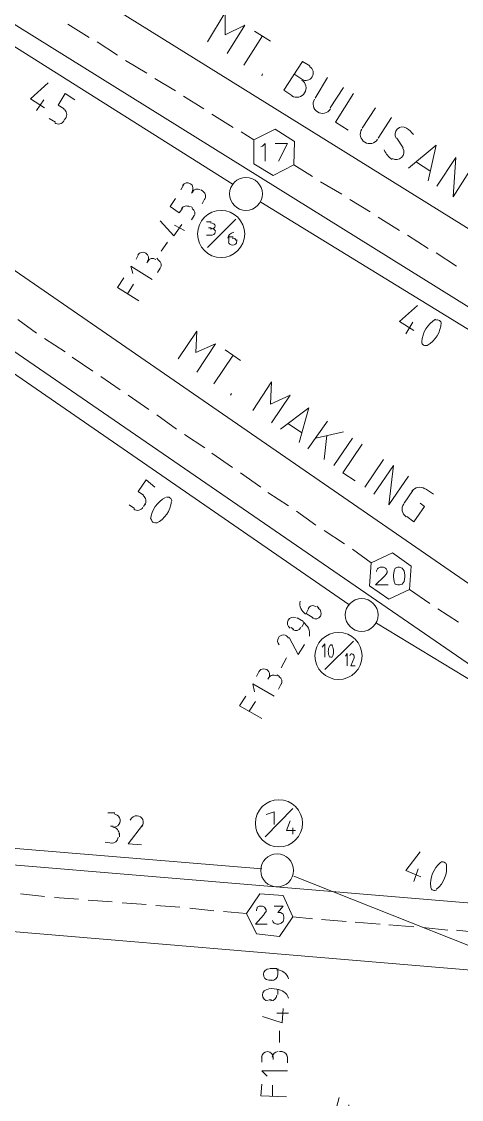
# Model space of a CAD drawing. Header units: millimetres. Extents: x 0.6 to 28.7, y 3.6 to 37.8.
# Drawn here: x 8.23 to 10.29, y 11.46 to 16.51 of the extents above; entities that cross this region are included whole.
import ezdxf

# ---------------------------------------------------------------- set-up
doc = ezdxf.new("R2010")
doc.units = ezdxf.units.MM
for name, color, linetype, true_color in [('PDF_Cable-565', 23, 'Continuous', 0xdd8a6e), ('PDF_STHC01', 8, 'Continuous', 0x808080), ('PDF_STLINE01', 8, 'Continuous', 0x808080), ('PDF_STPNUM01', 8, 'Continuous', 0x808080), ('PDF_STSYM01', 8, 'Continuous', 0x808080), ('PDF_STTEXT01', 8, 'Continuous', 0x808080)]:
    doc.layers.add(name, color=color, linetype=linetype, true_color=true_color)
for name, color, linetype in [('PDF_Passives-TapOffs', 7, 'Continuous'), ('PDF_RDFIN01', 4, 'Continuous'), ('PDF_RDTEXT01', 5, 'Continuous')]:
    doc.layers.add(name, color=color, linetype=linetype)

msp = doc.modelspace()

# ---------------------------------------------------------------- linework, layer by layer
at = {"layer": 'PDF_Cable-565', "lineweight": 13}
for points in [[(8.4465, 16.4947), (8.5465, 16.4321)], [(8.5841, 16.4113), (8.68, 16.3487)], [(8.7175, 16.3237), (8.8176, 16.2653)], [(8.8551, 16.2403), (8.951, 16.1819)], [(8.9885, 16.1569), (9.0844, 16.0985)], [(9.122, 16.0735), (9.2221, 16.011)], [(9.2596, 15.9901), (9.318, 15.9526)], [(9.5056, 15.8358), (9.5932, 15.7816)], [(9.6307, 15.7566), (9.7308, 15.6982)], [(9.7683, 15.6732), (9.8642, 15.6148)], [(9.9017, 15.5898), (10.0018, 15.5273)], [(10.0393, 15.5064), (10.1352, 15.4439)], [(10.1728, 15.423), (10.2687, 15.3605)], [(8.213, 15.1103), (8.3005, 15.0478)], [(8.338, 15.0227), (8.434, 14.9602)], [(8.4673, 14.9352), (8.5632, 14.8684)], [(8.6007, 14.8434), (8.6925, 14.7809)], [(8.73, 14.7559), (8.8259, 14.6891)], [(8.8634, 14.6641), (8.9552, 14.5974)], [(8.9927, 14.5724), (9.0886, 14.5098)], [(9.122, 14.4848), (9.2179, 14.4181)], [(9.2554, 14.3931), (9.3513, 14.3264)], [(9.3847, 14.3014), (9.4806, 14.2388)], [(9.5181, 14.2138), (9.6098, 14.1471)], [(9.6474, 14.122), (9.7433, 14.0595)], [(9.7808, 14.0345), (9.8684, 13.9719)], [(10.0477, 13.8468), (10.1436, 13.7801)], [(10.1811, 13.7551), (10.277, 13.6926)], [(8.2255, 12.4208), (8.338, 12.4082)], [(8.3839, 12.4041), (8.4965, 12.3957)], [(8.5424, 12.3916), (8.655, 12.3832)], [(8.7008, 12.3791), (8.8134, 12.3707)], [(8.8593, 12.3666), (8.9719, 12.3582)], [(9.0177, 12.354), (9.1303, 12.3415)], [(9.1762, 12.3374), (9.2846, 12.329)], [(9.5014, 12.3123), (9.5932, 12.304)], [(9.6349, 12.2998), (9.7516, 12.2915)], [(9.7933, 12.2873), (9.9101, 12.279)], [(9.9518, 12.2748), (10.0685, 12.2665)], [(10.1102, 12.2623), (10.227, 12.2498)], [(10.2687, 12.2498), (10.3854, 12.2373)]]:
    msp.add_lwpolyline(points, dxfattribs=at)
at = {"layer": 'PDF_Passives-TapOffs', "lineweight": 9}
for points in [[(9.5056, 15.8358), (9.5098, 15.9443), (9.418, 16.0026), (9.318, 15.9526), (9.318, 15.84), (9.4097, 15.7858)], [(10.0477, 13.8468), (10.056, 13.9553), (9.9685, 14.0178), (9.8684, 13.9719), (9.86, 13.8635), (9.9518, 13.801)], [(9.9935, 13.9511), (9.981, 13.9469), (9.9768, 13.9344), (9.9726, 13.9136), (9.9726, 13.9052), (9.9768, 13.8844), (9.981, 13.8719), (9.9935, 13.8677), (10.0018, 13.8677), (10.0143, 13.8719), (10.0227, 13.8844), (10.0268, 13.9052), (10.0268, 13.9136), (10.0227, 13.9344), (10.0143, 13.9469), (10.0018, 13.9511)], [(9.5014, 12.3123), (9.4556, 12.4124), (9.3471, 12.4208), (9.2846, 12.329), (9.3305, 12.2331), (9.4389, 12.2206)]]:
    msp.add_lwpolyline(points, close=True, dxfattribs=at)
for points in [[(9.418, 16.0026), (9.418, 16.0026)], [(9.318, 15.9526), (9.318, 15.9526)], [(9.3513, 15.9192), (9.3597, 15.9234), (9.3722, 15.9359), (9.3722, 15.8525)], [(9.4347, 15.8525), (9.4764, 15.9359), (9.418, 15.9359)], [(9.5098, 15.9443), (9.5098, 15.9443)], [(9.318, 15.84), (9.318, 15.84)], [(9.4097, 15.7858), (9.4097, 15.7858)], [(9.9685, 14.0178), (9.9685, 14.0178)], [(9.8684, 13.9719), (9.8684, 13.9719)], [(9.8934, 13.9302), (9.8934, 13.9344), (9.8976, 13.9427), (9.9017, 13.9469), (9.9101, 13.9511), (9.9268, 13.9511), (9.9351, 13.9469), (9.9393, 13.9427), (9.9434, 13.9344), (9.9434, 13.9261), (9.9393, 13.9177), (9.9309, 13.9094), (9.8892, 13.8677), (9.9476, 13.8677)], [(10.056, 13.9553), (10.056, 13.9553)], [(9.86, 13.8635), (9.86, 13.8635)], [(9.9518, 13.801), (9.9518, 13.801)], [(9.3471, 12.4208), (9.3471, 12.4208)], [(9.4556, 12.4124), (9.4556, 12.4124)], [(9.2846, 12.329), (9.2846, 12.329)], [(9.3305, 12.3415), (9.3305, 12.3457), (9.3346, 12.354), (9.3346, 12.3582), (9.343, 12.3624), (9.3597, 12.3624), (9.368, 12.3582), (9.3722, 12.354), (9.3763, 12.3457), (9.3763, 12.3374), (9.3722, 12.3332), (9.3638, 12.3207), (9.3263, 12.279), (9.3805, 12.279)], [(9.4139, 12.3624), (9.4556, 12.3624), (9.4305, 12.3332), (9.4431, 12.3332), (9.4514, 12.329), (9.4556, 12.3249), (9.4597, 12.3123), (9.4597, 12.304), (9.4556, 12.2915), (9.4472, 12.2832), (9.4347, 12.279), (9.4264, 12.279), (9.4139, 12.2832), (9.4097, 12.2873), (9.4055, 12.2957)], [(9.3305, 12.2331), (9.3305, 12.2331)], [(9.4389, 12.2206), (9.4389, 12.2206)]]:
    msp.add_lwpolyline(points, dxfattribs=at)
at = {"layer": 'PDF_RDFIN01', "lineweight": 0}
for points in [[(7.3206, 17.4037), (8.3464, 16.7657), (10.7274, 15.2854)], [(7.1705, 17.1327), (7.7584, 16.7657), (10.7149, 14.9268)], [(6.7035, 16.3696), (11.1193, 13.3256)], [(6.5575, 16.086), (11.0985, 12.967)], [(12.4495, 12.8127), (11.1569, 12.4166), (10.9692, 12.3707), (10.6565, 12.3499), (6.3157, 12.7126), (6.2907, 12.4041), (6.3907, 12.3957)], [(6.9787, 12.3457), (10.6523, 12.0371), (11.0192, 12.0622), (11.2403, 12.1205), (12.0534, 12.3707)]]:
    msp.add_lwpolyline(points, dxfattribs=at)
at = {"layer": 'PDF_RDTEXT01', "lineweight": 13}
for points in [[(9.1011, 16.4113), (9.1845, 16.5489), (9.1845, 16.4446), (9.2763, 16.4905), (9.1929, 16.3571)], [(9.3221, 16.4613), (9.3972, 16.4155)], [(9.2721, 16.3029), (9.3597, 16.4405)], [(9.5807, 16.2987), (9.5473, 16.3195), (9.4597, 16.1861), (9.4973, 16.1611)], [(9.3555, 16.2528), (9.3597, 16.2612)], [(9.6641, 16.2445), (9.6057, 16.1486)], [(9.6766, 16.1027), (9.7391, 16.1986)], [(9.785, 16.1694), (9.7016, 16.036), (9.76, 15.9985)], [(9.8892, 16.1027), (9.8267, 16.0068)], [(9.9017, 15.9609), (9.9643, 16.0569)], [(9.9893, 15.9609), (10.0185, 15.9151)], [(10.0435, 15.8192), (10.1728, 15.9276), (10.1352, 15.7608)], [(10.1769, 15.7358), (10.2645, 15.8692), (10.252, 15.6857), (10.3396, 15.8233)], [(10.1436, 15.8067), (10.081, 15.8484)], [(8.9635, 14.9268), (9.0511, 15.0561), (9.0469, 14.956), (9.1387, 14.9977), (9.0511, 14.8643)], [(9.1845, 14.9685), (9.2554, 14.9185)], [(9.1303, 14.8101), (9.2221, 14.9435)], [(9.3138, 14.685), (9.4014, 14.8184), (9.3972, 14.7142), (9.4889, 14.7559), (9.4014, 14.6266)], [(9.2095, 14.7559), (9.2137, 14.7642)], [(9.4431, 14.5974), (9.5765, 14.6975), (9.5306, 14.5349)], [(9.5431, 14.5807), (9.4806, 14.6224)], [(9.5723, 14.5057), (9.6641, 14.6349)], [(9.7391, 14.5849), (9.6098, 14.5557)], [(9.6599, 14.5682), (9.6474, 14.4556)], [(9.6932, 14.4264), (9.7808, 14.5557)], [(9.8267, 14.5265), (9.7349, 14.3931), (9.7933, 14.3556)], [(9.8392, 14.3264), (9.9268, 14.4556)], [(9.8809, 14.293), (9.9726, 14.4264), (9.9518, 14.243), (10.0435, 14.3764)], [(10.0227, 14.2513), (10.0644, 14.3097)], [(10.1227, 14.318), (10.1603, 14.293)], [(10.0977, 14.2513), (10.1186, 14.2346), (10.0685, 14.1637), (10.0352, 14.1888)]]:
    msp.add_lwpolyline(points, dxfattribs=at)
for points in [[(9.58, 16.2965, -1), (9.5431, 16.2362), (9.5056, 16.2612)], [(10.0663, 15.9772, 0.094476), (10.034, 16.0079, 0.787413), (9.9852, 15.9605)]]:
    msp.add_lwpolyline(points, format="xyb", dxfattribs=at)
for centre, radius, start, end in [((9.5194, 16.1956), 0.0438, 237.8155, 57.8155), ((9.6403, 16.1205), 0.0438, 147.8155, 327.8155), ((9.8614, 15.9787), 0.0438, 147.8155, 327.8155), ((10.024, 15.9454), 0.1022, 203.247, 235.5138), ((9.9865, 15.8953), 0.0354, 238.0571, 30.9265), ((10.0949, 14.2816), 0.0438, 55.4431, 145.4431), ((10.0573, 14.2232), 0.0438, 145.4431, 235.4431)]:
    msp.add_arc(centre, radius, start, end, dxfattribs=at)
at = {"layer": 'PDF_STHC01', "lineweight": 0}
for points in [[(9.097, 15.569), (9.1178, 15.569)], [(9.1011, 15.4481), (9.2346, 15.5815)], [(9.1178, 15.5064), (9.097, 15.5064)], [(9.1178, 15.5398), (9.1053, 15.5398)], [(9.1387, 15.5273), (9.1387, 15.5231)], [(9.2221, 15.4981), (9.2012, 15.4981), (9.2012, 15.4772)], [(9.2387, 15.4772), (9.2387, 15.4856)], [(9.6515, 13.5299), (9.6515, 13.5925), (9.639, 13.5758)], [(9.6515, 13.4716), (9.785, 13.605)], [(9.7558, 13.4882), (9.7558, 13.5466), (9.7475, 13.5341)], [(9.7891, 13.5258), (9.7725, 13.4882), (9.7933, 13.4882)], [(9.3722, 12.6876), (9.5014, 12.8211)], [(9.4139, 12.746), (9.4139, 12.8044), (9.3763, 12.7919)], [(9.4889, 12.7627), (9.4722, 12.7168), (9.5139, 12.7168)], [(9.5014, 12.7293), (9.5014, 12.7001)]]:
    msp.add_lwpolyline(points, dxfattribs=at)
for centre in [(9.165, 15.5117), (9.7154, 13.5351), (9.436, 12.7512)]:
    msp.add_circle(centre, 0.1105, dxfattribs=at)
for centre, radius, start, end in [((9.7277, 13.556), 0.0603, 153.7355, 206.2645), ((9.682, 13.581), 0.00625, 36.5074, 143.4926), ((9.6322, 13.556), 0.0603, 333.7355, 26.2645), ((9.7687, 13.531), 0.0197, 336.8862, 21.0733), ((9.682, 13.5351), 0.00625, 216.5074, 323.4926)]:
    msp.add_arc(centre, radius, start, end, dxfattribs=at)
for points in [[(9.1379, 15.5492), (9.1379, 15.5573), (9.1276, 15.5638), (9.1149, 15.5638)], [(9.1149, 15.5346), (9.1276, 15.5346), (9.1379, 15.5412), (9.1379, 15.5492)], [(9.1379, 15.5242), (9.1379, 15.5323), (9.1276, 15.5388), (9.1149, 15.5388)], [(9.1149, 15.5055), (9.1276, 15.5055), (9.1379, 15.512), (9.1379, 15.52)], [(9.2252, 15.5203), (9.2088, 15.516), (9.1974, 15.5052), (9.1963, 15.4928)], [(9.2004, 15.4742), (9.2004, 15.4661), (9.2088, 15.4596), (9.2192, 15.4596)], [(9.2295, 15.4899), (9.2263, 15.4922), (9.2217, 15.4933), (9.2172, 15.4928)], [(9.2192, 15.4596), (9.2295, 15.4596), (9.2379, 15.4661), (9.2379, 15.4742)], [(9.2336, 15.4811), (9.2343, 15.4843), (9.2327, 15.4876), (9.2295, 15.4899)], [(9.7781, 13.5455), (9.7733, 13.5456), (9.7692, 13.5413), (9.7679, 13.5349)], [(9.7871, 13.5381), (9.7852, 13.5427), (9.7817, 13.5456), (9.7779, 13.5455)]]:
    msp.add_open_spline(points, degree=3, dxfattribs=at)
at = {"layer": 'PDF_STLINE01', "lineweight": 0}
for points in [[(7.6667, 16.724), (9.2221, 15.7441)], [(9.3513, 15.6607), (10.8066, 14.7684)], [(8.0503, 14.956), (9.7641, 13.776)], [(9.8934, 13.6884), (11.2861, 12.8461)], [(9.3555, 12.5375), (8.0503, 12.6459)], [(10.7982, 11.9913), (9.5056, 12.5042)]]:
    msp.add_lwpolyline(points, dxfattribs=at)
at = {"layer": 'PDF_STPNUM01', "lineweight": 0}
for points in [[(8.976, 15.7191), (8.9885, 15.7399)], [(9.0344, 15.7108), (9.0261, 15.7024)], [(8.9844, 15.6315), (8.9677, 15.6107), (8.926, 15.6399), (8.951, 15.6774)], [(9.0886, 15.6774), (9.0761, 15.6524)], [(9.0302, 15.6357), (9.0219, 15.6399)], [(8.8801, 15.5731), (8.9427, 15.5023), (8.9802, 15.5565)], [(8.9468, 15.5523), (8.9927, 15.5273)], [(9.0261, 15.5773), (9.0386, 15.5982)], [(8.8843, 15.4314), (8.9135, 15.4731)], [(8.7675, 15.3938), (8.7801, 15.4189)], [(8.8426, 15.2979), (8.7425, 15.3605), (8.7509, 15.3271)], [(8.8259, 15.3897), (8.8176, 15.3772)], [(8.8801, 15.3521), (8.8676, 15.3313)], [(8.7801, 15.1979), (8.68, 15.2604), (8.7092, 15.3063)], [(8.7258, 15.2312), (8.755, 15.2771)], [(9.5765, 13.7593), (9.564, 13.7343), (9.5973, 13.7134)], [(9.6224, 13.7593), (9.614, 13.7676)], [(9.5515, 13.6967), (9.5223, 13.7134)], [(9.5431, 13.6717), (9.5556, 13.6926)], [(9.4931, 13.6675), (9.5056, 13.6592)], [(9.4848, 13.6217), (9.5265, 13.5424), (9.5556, 13.5883)], [(9.4472, 13.4799), (9.4722, 13.5258)], [(9.3305, 13.4382), (9.343, 13.4632)], [(9.4264, 13.4465), (9.4389, 13.4382)], [(9.4139, 13.3465), (9.3138, 13.4048), (9.3221, 13.3673)], [(9.4472, 13.4048), (9.4347, 13.3798)], [(9.3555, 13.2422), (9.2512, 13.3006), (9.2804, 13.3465)], [(9.2971, 13.2756), (9.3263, 13.3214)], [(9.4264, 12.0705), (9.393, 12.0705)], [(9.4264, 11.9746), (9.3888, 11.9788)], [(9.4305, 11.9496), (9.4305, 11.9746)], [(9.3888, 11.9245), (9.4014, 11.9245)], [(9.3597, 11.8453), (9.4514, 11.8161), (9.4556, 11.8828)], [(9.4264, 11.862), (9.4806, 11.862)], [(9.4389, 11.7244), (9.4389, 11.7786)], [(9.4389, 11.6827), (9.4514, 11.6827)], [(9.3555, 11.6327), (9.3555, 11.6577)], [(9.4097, 11.6577), (9.4097, 11.6452)], [(9.4764, 11.6577), (9.4764, 11.6285)], [(9.4764, 11.591), (9.3555, 11.591), (9.3805, 11.5659)], [(9.4722, 11.47), (9.3513, 11.4742), (9.3555, 11.5284)], [(9.4055, 11.4742), (9.4055, 11.5242)], [(9.7641, 11.4325), (9.76, 11.4075), (9.7058, 11.42), (9.7183, 11.4659)]]:
    msp.add_lwpolyline(points, dxfattribs=at)
for points in [[(9.0671, 15.718, 0.414213), (9.0293, 15.7097, 1), (8.9837, 15.7391)], [(9.0719, 15.7191), (9.0803, 15.7108, -0.414213), (9.0876, 15.6721)], [(8.8586, 15.3927, 0.414213), (8.8208, 15.3844, 1), (8.7752, 15.4138)], [(8.8634, 15.398), (8.8718, 15.3897, -0.414213), (8.8791, 15.351)], [(9.4808, 13.6188, 0.59055), (9.4335, 13.6198, 0.338564), (9.4375, 13.5871)], [(9.3416, 13.4611, -1), (9.3888, 13.434), (9.3847, 13.4257)], [(9.3907, 12.0694, 1), (9.3888, 12.0163), (9.4055, 12.0163)], [(9.4021, 12.0152, 0.414213), (9.4305, 12.0413), (9.4305, 12.0705)]]:
    msp.add_lwpolyline(points, format="xyb", dxfattribs=at)
for centre, radius, start, end in [((9.0023, 15.616), 0.0271, 57.1304, 147.1304), ((9.0148, 15.6076), 0.0271, 327.1304, 57.1304), ((9.5945, 13.7812), 0.0605, 169.8747, 236.5068), ((9.5945, 13.7478), 0.0229, 52.2936, 157.828), ((9.607, 13.7353), 0.0271, 240.0608, 60.0608), ((9.5027, 13.6894), 0.0271, 60.0608, 240.0608), ((9.5194, 13.6394), 0.0605, 349.0617, 60.0608), ((9.5152, 13.6811), 0.0271, 240.0608, 330.0608), ((9.411, 13.4184), 0.0271, 60.0608, 150.0608), ((9.4235, 13.4142), 0.0271, 330.0608, 60.0608), ((9.4235, 12.0047), 0.0605, 17.806, 88.8051), ((9.386, 11.9464), 0.0271, 88.8052, 268.8051), ((9.4235, 11.913), 0.0605, 17.806, 88.8051), ((9.3985, 11.9464), 0.0271, 268.8052, 358.8051), ((9.3818, 11.6545), 0.0271, 358.8052, 178.8051), ((9.4318, 11.6545), 0.0271, 88.8052, 178.8051), ((9.4485, 11.6545), 0.0271, 358.8052, 88.8051)]:
    msp.add_arc(centre, radius, start, end, dxfattribs=at)
at = {"layer": 'PDF_STSYM01', "lineweight": 0}
for centre in [(9.2817, 15.6994), (9.8238, 13.7269), (9.4277, 12.5302)]:
    msp.add_circle(centre, 0.0771, dxfattribs=at)
at = {"layer": 'PDF_STTEXT01', "lineweight": 0}
for points in [[(8.3547, 16.2195), (8.2713, 16.1444), (8.338, 16.1027)], [(8.4298, 16.0985), (8.4006, 16.1152), (8.434, 16.1694), (8.4798, 16.1402)], [(8.3339, 16.1402), (8.3005, 16.0902)], [(8.4298, 16.0443), (8.4381, 16.0569)], [(8.3589, 16.0527), (8.3881, 16.036)], [(10.0852, 15.177), (10.0018, 15.102), (10.0685, 15.0603)], [(10.0644, 15.0978), (10.031, 15.0436)], [(8.8009, 14.2888), (8.7759, 14.3055), (8.8134, 14.3597), (8.8551, 14.3264)], [(8.7342, 14.243), (8.7592, 14.2263)], [(8.8009, 14.2346), (8.8092, 14.2471)], [(8.6341, 12.8002), (8.6675, 12.8002)], [(8.6591, 12.7377), (8.6466, 12.7377)], [(8.7967, 12.7418), (8.73, 12.6543), (8.7926, 12.6501)], [(8.6883, 12.7043), (8.6883, 12.6876)], [(8.655, 12.6584), (8.6216, 12.6626)], [(10.0977, 12.6167), (10.031, 12.5292), (10.1019, 12.5)], [(10.0894, 12.5375), (10.0685, 12.4791)]]:
    msp.add_lwpolyline(points, dxfattribs=at)
for points in [[(10.1706, 15.1123, 0.251965), (10.1055, 15.0062, 0.50396), (10.1311, 14.9897, 0.251965), (10.1968, 15.0957)], [(8.6874, 12.6985, 0.414214), (8.6578, 12.7325, 1.000001), (8.663, 12.7948)], [(8.7939, 12.7366, 0.59055), (8.7717, 12.7865, 0.338563), (8.7395, 12.7663)], [(10.2214, 12.5558, 0.50396), (10.1938, 12.5681, 0.251965), (10.1479, 12.4524)]]:
    msp.add_lwpolyline(points, format="xyb", dxfattribs=at)
for centre, radius, start, end in [((8.4102, 16.0705), 0.0313, 327.6679, 57.668), ((8.4019, 16.058), 0.0313, 237.6679, 327.668), ((10.1783, 15.0905), 0.0188, 5.0002, 111.9852), ((8.7813, 14.2607), 0.0313, 325.4168, 55.4169), ((8.9648, 14.1606), 0.1314, 117.1325, 173.7011), ((8.8022, 14.2732), 0.1314, 297.1325, 353.7011), ((8.9148, 14.2607), 0.0188, 1.9243, 108.9093), ((8.773, 14.2482), 0.0313, 235.4168, 325.4169), ((8.8564, 14.1773), 0.0188, 181.9243, 288.9093), ((8.6521, 12.6886), 0.0313, 265.2297, 355.2297), ((10.0907, 12.5427), 0.1314, 310.0997, 6.6682), ((10.1658, 12.4551), 0.0188, 194.8914, 301.8765)]:
    msp.add_arc(centre, radius, start, end, dxfattribs=at)

doc.saveas('drawing.dxf')
